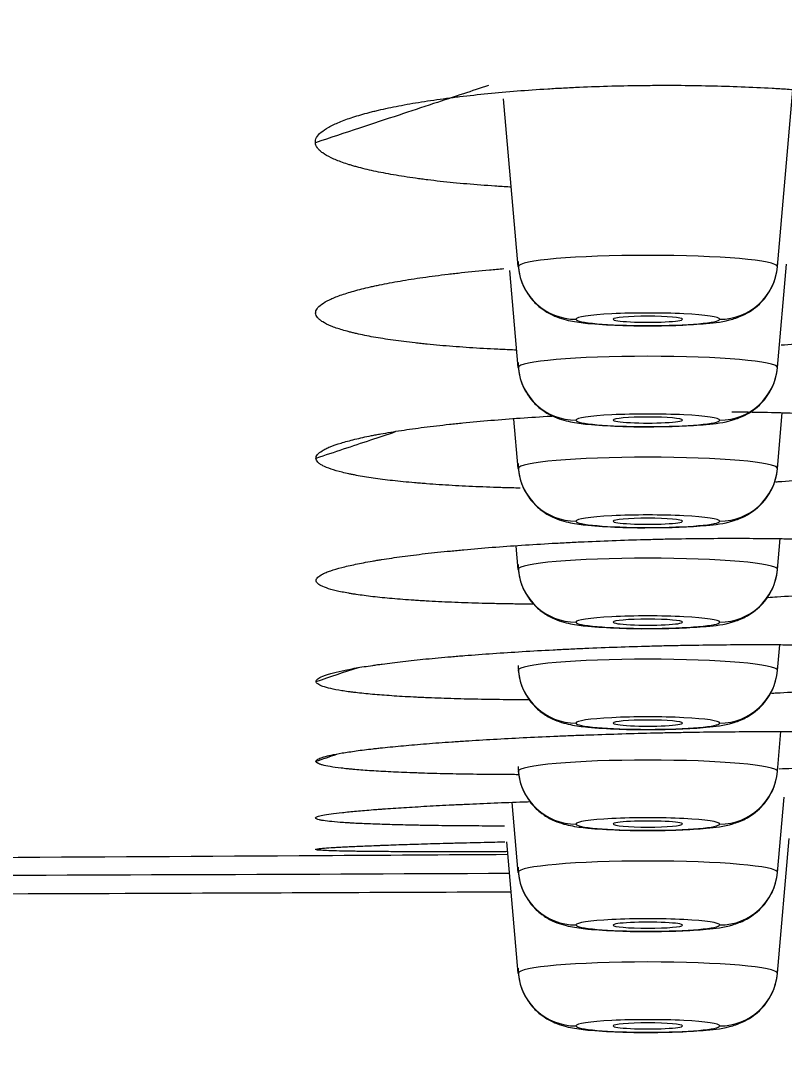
# Model space of a CAD drawing. Header units: millimetres. Extents: x 2433 to 4809, y -10272 to -6912.
# Drawn here: x 3223.97 to 3237.14, y -8026.62 to -8008.55 of the extents above; entities that cross this region are included whole.
import ezdxf

# ---------------------------------------------------------------- set-up
doc = ezdxf.new("R2010")
doc.units = ezdxf.units.MM
doc.layers.add('DIM', color=3, linetype='Continuous', lineweight=13)
doc.styles.add('ARIAL', font='arial.ttf')
doc.dimstyles.get("Standard").update_dxf_attribs({"dimtxt": 15, "dimasz": 15, "dimexe": 0.18, "dimexo": 0.0625, "dimgap": 4, "dimtad": 0, "dimtih": 1, "dimtoh": 1, "dimdec": 1, "dimdsep": 46, "dimtxsty": 'ARIAL', "dimcen": 0, "dimclrd": 3, "dimclre": 3, "dimclrt": 3, "dimadec": 0, "dimazin": 0, "dimtfac": 1, "dimtdec": 1, "dimtofl": 0, "dimtmove": 0, "dimatfit": 3, "dimfxl": 1, "dimtolj": 1, "dimtzin": 0, "dimarcsym": 0})

# ---------------------------------------------------------------- blocks, each defined once
blk = doc.blocks.new('*D39')
at = {"layer": 'Defpoints', "color": 0, "transparency": 16777216}
for p in [(3049.874, -8014.142), (3319.8, -8014.414), (3319.8, -8083.189)]:
    blk.add_point(p, dxfattribs=at)
at = {"layer": 'DIM', "color": 3, "lineweight": -2, "transparency": 16777216}
for p, q in [((3049.874, -8014.204), (3049.874, -8083.369)), ((3319.8, -8014.476), (3319.8, -8083.369)), ((3067.874, -8083.189), (3233.417, -8083.189)), ((3301.8, -8083.189), (3283.432, -8083.189))]:
    blk.add_line(p, q, dxfattribs=at)
at = {"layer": 'DIM', "color": 3, "transparency": 16777216}
for points in [[(3067.874, -8080.189), (3067.874, -8086.189), (3049.874, -8083.189)], [(3301.8, -8080.189), (3301.8, -8086.189), (3319.8, -8083.189)]]:
    blk.add_solid(points, dxfattribs=at)
at = {"layer": 'DIM', "color": 3, "transparency": 16777216, "insert": (3258.425, -8083.189), "char_height": 18, "attachment_point": 5, "style": 'ARIAL'}
blk.add_mtext('\\A1;270', dxfattribs=at)
blk = doc.blocks.new('*D46')
at = {"layer": 'Defpoints', "color": 0, "transparency": 16777216}
for p in [(3184.787, -7905.985), (3696.954, -9950.155), (3696.954, -9950.155)]:
    blk.add_point(p, dxfattribs=at)
at = {"layer": 'DIM', "color": 3, "lineweight": -2, "transparency": 16777216}
for p, q in [((3184.85, -7905.985), (3697.134, -7905.985)), ((3696.954, -7923.985), (3696.954, -8911.271)), ((3696.954, -9932.155), (3696.954, -8944.87)), ((3697.016, -9950.155), (3697.134, -9950.155))]:
    blk.add_line(p, q, dxfattribs=at)
at = {"layer": 'DIM', "color": 3, "transparency": 16777216}
for points in [[(3693.954, -7923.985), (3699.954, -7923.985), (3696.954, -7905.985)], [(3693.954, -9932.155), (3699.954, -9932.155), (3696.954, -9950.155)]]:
    blk.add_solid(points, dxfattribs=at)
at = {"layer": 'DIM', "color": 3, "transparency": 16777216, "insert": (3696.954, -8928.07), "char_height": 18, "attachment_point": 5, "style": 'ARIAL'}
blk.add_mtext('\\A1;(2280)', dxfattribs=at)

msp = doc.modelspace()

# ---------------------------------------------------------------- linework, layer by layer
at = {"linetype": 'Continuous', "lineweight": 18}
for p, q in [((3232.551, -8012.797), (3232.297, -8009.901)), ((3237.024, -8012.797), (3237.292, -8009.746)), ((3237.024, -8014.54), (3237.181, -8012.754)), ((3232.551, -8014.54), (3232.404, -8012.864)), ((3237.024, -8016.283), (3237.108, -8015.32)), ((3232.551, -8016.283), (3232.476, -8015.429)), ((3237.024, -8018.026), (3237.071, -8017.494)), ((3232.551, -8018.026), (3232.516, -8017.622)), ((3237.024, -8019.77), (3237.063, -8019.325)), ((3237.024, -8021.513), (3237.084, -8020.825)), ((3237.024, -8023.256), (3237.138, -8021.96)), ((3232.551, -8023.256), (3232.445, -8022.049)), ((3232.551, -8024.999), (3232.352, -8022.729)), ((3237.024, -8024.999), (3237.228, -8022.67))]:
    msp.add_line(p, q, dxfattribs=at)
at = {"linetype": 'Continuous', "lineweight": 13}
for centre, major_axis, ratio, start_param, end_param in [((3234.787, -8012.797), (-2.236, 0), 0.087156, 3.141593, 6.283185), ((3233.547, -8012.71), (1, 0), 0.996195, 3.228859, 4.712389), ((3236.028, -8012.71), (-1, 0), 0.996195, 1.570796, 3.054326), ((3234.787, -8013.706), (1.24, 0), 0.087156, 0, 3.141593), ((3234.787, -8013.706), (1.24, 0), 0.087156, 3.141593, 6.283185), ((3234.787, -8014.54), (-2.236, 0), 0.087156, 3.141593, 6.283185), ((3233.547, -8014.453), (1, 0), 0.996195, 3.228859, 4.712389), ((3236.028, -8014.453), (-1, 0), 0.996195, 1.570796, 3.054326), ((3234.787, -8015.45), (1.24, 0), 0.087156, 0, 3.141593), ((3234.787, -8015.45), (1.24, 0), 0.087156, 3.141593, 6.283185), ((3234.787, -8016.283), (-2.236, 0), 0.087156, 3.141593, 6.283185), ((3233.547, -8016.196), (1, 0), 0.996195, 3.228859, 4.712389), ((3236.028, -8016.196), (-1, 0), 0.996195, 1.570796, 3.054326), ((3234.787, -8017.193), (1.24, 0), 0.087156, 0, 3.141593), ((3234.787, -8017.193), (1.24, 0), 0.087156, 3.141593, 6.283185), ((3234.787, -8018.026), (-2.236, 0), 0.087156, 3.141593, 6.283185), ((3233.547, -8017.94), (1, 0), 0.996195, 3.228859, 4.712389), ((3236.028, -8017.94), (-1, 0), 0.996195, 1.570796, 3.054326), ((3234.787, -8018.936), (1.24, 0), 0.087156, 0, 3.141593), ((3234.787, -8018.936), (1.24, 0), 0.087156, 3.141593, 6.283185), ((3234.787, -8019.77), (-2.236, 0), 0.087156, 3.141593, 6.283185), ((3233.547, -8019.683), (1, 0), 0.996195, 3.228859, 4.712389), ((3236.028, -8019.683), (-1, 0), 0.996195, 1.570796, 3.054326), ((3234.787, -8020.679), (1.24, 0), 0.087156, 0, 3.141593), ((3234.787, -8020.679), (1.24, 0), 0.087156, 3.141593, 6.283185), ((3234.787, -8021.513), (-2.236, 0), 0.087156, 3.141593, 6.283185), ((3233.547, -8021.426), (1, 0), 0.996195, 3.228859, 4.712389), ((3236.028, -8021.426), (-1, 0), 0.996195, 1.570796, 3.054326), ((3234.787, -8022.422), (1.24, 0), 0.087156, 0, 3.141593), ((3234.787, -8022.422), (1.24, 0), 0.087156, 3.141593, 6.283185), ((3234.787, -8023.256), (-2.236, 0), 0.087156, 3.141593, 6.283185), ((3234.787, -8024.165), (1.24, 0), 0.087156, 0, 3.141593), ((3234.787, -8024.165), (1.24, 0), 0.087156, 3.141593, 6.283185), ((3234.787, -8024.999), (-2.236, 0), 0.087156, 3.141593, 6.283185), ((3234.787, -8025.908), (1.24, 0), 0.087156, 0, 3.141593), ((3234.787, -8025.908), (1.24, 0), 0.087156, 3.141593, 6.283185)]:
    msp.add_ellipse(centre, major_axis=major_axis, ratio=ratio, start_param=start_param, end_param=end_param, dxfattribs=at)
at = {"linetype": 'Continuous', "lineweight": 18}
for centre, major_axis, ratio, start_param, end_param in [((3234.787, -8013.706), (-0.6, 0), 0.087156, 3.141593, 6.283185), ((3234.787, -8013.706), (-0.6, 0), 0.087156, 0, 3.141593), ((3234.787, -8015.446), (-0.6, 0), 0.087156, 3.141593, 6.283185), ((3234.787, -8015.446), (-0.6, 0), 0.087156, 0, 3.141593), ((3234.787, -8017.193), (-0.6, 0), 0.087156, 3.141593, 6.283185), ((3234.787, -8017.193), (-0.6, 0), 0.087156, 0, 3.141593), ((3234.787, -8018.936), (-0.6, 0), 0.087156, 3.141593, 6.283185), ((3234.787, -8018.936), (-0.6, 0), 0.087156, 0, 3.141593), ((3234.787, -8020.679), (-0.6, 0), 0.087156, 3.141593, 6.283185), ((3234.787, -8020.679), (-0.6, 0), 0.087156, 0, 3.141593), ((3234.787, -8022.422), (0.6, 0), 0.087156, 0, 3.141593), ((3234.787, -8022.422), (0.6, 0), 0.087156, 3.141593, 6.283185), ((3233.547, -8023.169), (1, 0), 0.996195, 3.228859, 4.712389), ((3236.028, -8023.169), (-1, 0), 0.996195, 1.570796, 3.054326), ((3234.787, -8024.168), (0.6, 0), 0.087156, 0, 3.141593), ((3234.787, -8024.168), (0.6, 0), 0.087156, 3.141593, 6.283185), ((3233.547, -8024.912), (1, 0), 0.996195, 3.228859, 4.712389), ((3236.028, -8024.912), (-1, 0), 0.996195, 1.570796, 3.054326), ((3234.787, -8025.908), (-0.6, 0), 0.087156, 3.141593, 6.283185), ((3234.787, -8025.908), (-0.6, 0), 0.087156, 0, 3.141593)]:
    msp.add_ellipse(centre, major_axis=major_axis, ratio=ratio, start_param=start_param, end_param=end_param, dxfattribs=at)
for points, knots in [([(3229.049, -8010.658), (3229.047, -8010.628), (3229.054, -8010.598), (3229.087, -8010.538), (3229.139, -8010.478), (3229.227, -8010.418), (3229.307, -8010.374), (3229.335, -8010.359), (3229.397, -8010.33), (3229.429, -8010.316), (3229.534, -8010.273), (3229.612, -8010.244), (3229.783, -8010.189), (3229.877, -8010.162), (3230.004, -8010.129), (3230.031, -8010.122), (3230.084, -8010.109), (3230.111, -8010.103), (3230.194, -8010.083), (3230.251, -8010.07), (3230.426, -8010.033), (3230.55, -8010.009), (3230.811, -8009.963), (3230.948, -8009.941), (3231.164, -8009.91), (3231.237, -8009.9), (3231.35, -8009.885), (3231.388, -8009.88), (3231.465, -8009.87), (3231.504, -8009.866), (3231.7, -8009.842), (3231.861, -8009.825), (3232.19, -8009.792), (3232.359, -8009.777), (3232.703, -8009.75), (3232.879, -8009.738), (3233.105, -8009.724), (3233.15, -8009.721), (3233.241, -8009.716), (3233.287, -8009.714), (3233.424, -8009.707), (3233.516, -8009.702), (3233.792, -8009.69), (3233.977, -8009.683), (3234.349, -8009.673), (3234.536, -8009.67), (3234.818, -8009.667), (3234.912, -8009.666), (3235.054, -8009.666), (3235.101, -8009.666), (3235.196, -8009.666), (3235.244, -8009.666), (3235.48, -8009.667), (3235.666, -8009.67), (3236.035, -8009.678), (3236.218, -8009.684), (3236.578, -8009.698), (3236.756, -8009.706), (3236.976, -8009.719), (3237.02, -8009.721), (3237.107, -8009.726), (3237.237, -8009.735), (3237.364, -8009.743), (3237.615, -8009.762), (3237.777, -8009.776), (3238.091, -8009.806), (3238.244, -8009.822), (3238.465, -8009.849), (3238.537, -8009.858), (3238.643, -8009.872), (3238.679, -8009.877), (3238.748, -8009.886), (3238.782, -8009.891), (3238.951, -8009.916), (3239.078, -8009.937), (3239.318, -8009.981), (3239.543, -8010.027), (3239.739, -8010.076), (3239.853, -8010.108), (3239.875, -8010.114), (3239.919, -8010.127), (3239.982, -8010.146), (3240.041, -8010.166), (3240.151, -8010.206), (3240.217, -8010.233), (3240.33, -8010.288), (3240.379, -8010.316), (3240.438, -8010.358), (3240.456, -8010.373), (3240.487, -8010.402), (3240.5, -8010.416), (3240.532, -8010.46), (3240.544, -8010.489), (3240.547, -8010.519)], [0, 0, 0, 0, 0.03125, 0.03125, 0.0625, 0.09375, 0.09375, 0.109375, 0.109375, 0.125, 0.125, 0.15625, 0.15625, 0.1875, 0.1875, 0.195312, 0.195312, 0.203125, 0.203125, 0.21875, 0.21875, 0.25, 0.25, 0.28125, 0.28125, 0.296875, 0.296875, 0.304687, 0.304687, 0.3125, 0.3125, 0.34375, 0.34375, 0.375, 0.375, 0.40625, 0.40625, 0.414062, 0.414062, 0.421875, 0.421875, 0.4375, 0.4375, 0.46875, 0.46875, 0.5, 0.5, 0.515625, 0.515625, 0.523437, 0.523437, 0.53125, 0.53125, 0.5625, 0.5625, 0.59375, 0.59375, 0.625, 0.625, 0.632812, 0.632812, 0.640625, 0.65625, 0.65625, 0.6875, 0.6875, 0.71875, 0.71875, 0.734375, 0.734375, 0.742187, 0.742187, 0.75, 0.75, 0.78125, 0.78125, 0.8125, 0.84375, 0.84375, 0.851562, 0.851562, 0.859375, 0.875, 0.875, 0.90625, 0.90625, 0.9375, 0.9375, 0.953125, 0.953125, 0.96875, 0.96875, 1, 1, 1, 1]), ([(3232.42, -8011.424), (3232.414, -8011.424), (3232.323, -8011.419), (3232.232, -8011.413), (3231.982, -8011.396), (3231.82, -8011.384), (3231.505, -8011.356), (3231.353, -8011.341), (3231.132, -8011.317), (3231.06, -8011.308), (3230.953, -8011.295), (3230.918, -8011.29), (3230.848, -8011.281), (3230.814, -8011.277), (3230.645, -8011.253), (3230.518, -8011.233), (3230.278, -8011.191), (3230.165, -8011.17), (3229.954, -8011.124), (3229.855, -8011.1), (3229.742, -8011.069), (3229.719, -8011.063), (3229.676, -8011.05), (3229.613, -8011.031), (3229.554, -8011.012), (3229.443, -8010.972), (3229.378, -8010.946), (3229.264, -8010.891), (3229.216, -8010.863), (3229.157, -8010.82), (3229.139, -8010.806), (3229.108, -8010.776), (3229.095, -8010.762), (3229.063, -8010.717), (3229.051, -8010.688), (3229.049, -8010.658)], [0, 0, 0, 0, 0.002818, 0.046174, 0.046174, 0.132885, 0.132885, 0.219597, 0.219597, 0.262953, 0.262953, 0.28463, 0.28463, 0.306308, 0.306308, 0.39302, 0.39302, 0.479731, 0.479731, 0.566443, 0.566443, 0.588121, 0.588121, 0.609798, 0.653154, 0.653154, 0.739866, 0.739866, 0.826577, 0.826577, 0.869933, 0.869933, 0.913289, 0.913289, 1, 1, 1, 1]), ([(3232.547, -8012.71), (3232.549, -8012.848), (3232.593, -8013.072), (3232.757, -8013.347), (3232.944, -8013.525), (3233.132, -8013.636), (3233.305, -8013.7), (3233.501, -8013.747), (3233.781, -8013.784), (3234.238, -8013.811), (3234.64, -8013.821), (3234.817, -8013.818), (3234.826, -8013.818)], [0, 0, 0, 0, 0.122527, 0.215408, 0.294634, 0.364592, 0.427727, 0.496738, 0.634659, 0.831916, 0.991471, 1, 1, 1, 1]), ([(3234.826, -8013.818), (3235.004, -8013.818), (3235.349, -8013.812), (3235.853, -8013.777), (3236.143, -8013.745), (3236.49, -8013.621), (3236.752, -8013.432), (3236.952, -8013.143), (3237.021, -8012.887), (3237.028, -8012.739), (3237.028, -8012.71)], [0, 0, 0, 0, 0.162675, 0.337768, 0.550867, 0.638384, 0.752048, 0.857541, 0.972916, 1, 1, 1, 1]), ([(3229.054, -8013.601), (3229.053, -8013.575), (3229.061, -8013.549), (3229.096, -8013.498), (3229.123, -8013.472), (3229.194, -8013.42), (3229.239, -8013.395), (3229.347, -8013.343), (3229.409, -8013.317), (3229.55, -8013.267), (3229.628, -8013.243), (3229.801, -8013.194), (3229.896, -8013.17), (3230.024, -8013.141), (3230.05, -8013.135), (3230.104, -8013.123), (3230.131, -8013.118), (3230.215, -8013.1), (3230.272, -8013.089), (3230.449, -8013.056), (3230.573, -8013.035), (3230.835, -8012.994), (3230.973, -8012.974), (3231.19, -8012.946), (3231.263, -8012.936), (3231.377, -8012.923), (3231.415, -8012.918), (3231.492, -8012.91), (3231.531, -8012.905), (3231.727, -8012.884), (3231.888, -8012.868), (3232.136, -8012.845), (3232.219, -8012.838), (3232.304, -8012.831)], [0, 0, 0, 0, 0.086953, 0.086953, 0.173905, 0.173905, 0.260858, 0.260858, 0.347811, 0.347811, 0.434764, 0.434764, 0.521716, 0.521716, 0.543455, 0.543455, 0.565193, 0.565193, 0.608669, 0.608669, 0.695622, 0.695622, 0.782575, 0.782575, 0.826051, 0.826051, 0.847789, 0.847789, 0.869527, 0.869527, 0.95648, 0.95648, 1, 1, 1, 1]), ([(3240.554, -8013.399), (3240.555, -8013.424), (3240.547, -8013.449), (3240.512, -8013.499), (3240.486, -8013.524), (3240.432, -8013.562), (3240.412, -8013.574), (3240.378, -8013.593), (3240.366, -8013.599), (3240.342, -8013.611), (3240.329, -8013.617), (3240.261, -8013.648), (3240.199, -8013.673), (3240.058, -8013.72), (3239.979, -8013.744), (3239.806, -8013.79), (3239.711, -8013.813), (3239.582, -8013.841), (3239.556, -8013.847), (3239.502, -8013.858), (3239.474, -8013.863), (3239.391, -8013.88), (3239.334, -8013.89), (3239.157, -8013.922), (3239.033, -8013.943), (3238.77, -8013.982), (3238.633, -8014.001), (3238.416, -8014.028), (3238.342, -8014.037), (3238.229, -8014.05), (3238.191, -8014.054), (3238.114, -8014.063), (3238.075, -8014.067), (3237.879, -8014.088), (3237.718, -8014.103), (3237.401, -8014.131), (3237.246, -8014.144), (3237.087, -8014.155)], [0, 0, 0, 0, 0.083886, 0.083886, 0.167771, 0.167771, 0.209714, 0.209714, 0.230685, 0.230685, 0.251657, 0.251657, 0.335542, 0.335542, 0.419428, 0.419428, 0.503313, 0.503313, 0.524285, 0.524285, 0.545256, 0.545256, 0.587199, 0.587199, 0.671085, 0.671085, 0.75497, 0.75497, 0.796913, 0.796913, 0.817884, 0.817884, 0.838856, 0.838856, 0.922741, 0.922741, 1, 1, 1, 1]), ([(3232.52, -8014.239), (3232.52, -8014.238), (3232.519, -8014.238), (3232.475, -8014.237), (3232.346, -8014.232), (3232.219, -8014.226), (3231.969, -8014.213), (3231.808, -8014.204), (3231.494, -8014.182), (3231.342, -8014.171), (3231.122, -8014.151), (3231.049, -8014.144), (3230.943, -8014.134), (3230.908, -8014.13), (3230.839, -8014.123), (3230.805, -8014.119), (3230.637, -8014.1), (3230.51, -8014.084), (3230.271, -8014.05), (3230.158, -8014.032), (3229.948, -8013.995), (3229.851, -8013.975), (3229.737, -8013.949), (3229.715, -8013.944), (3229.672, -8013.933), (3229.609, -8013.917), (3229.551, -8013.901), (3229.441, -8013.868), (3229.377, -8013.846), (3229.264, -8013.8), (3229.216, -8013.776), (3229.168, -8013.746), (3229.159, -8013.74), (3229.141, -8013.727), (3229.133, -8013.721), (3229.111, -8013.702), (3229.098, -8013.69), (3229.067, -8013.652), (3229.056, -8013.627), (3229.054, -8013.601)], [0, 0, 0, 0, 0.000255, 0.000255, 0.021526, 0.064069, 0.064069, 0.149153, 0.149153, 0.234238, 0.234238, 0.27678, 0.27678, 0.298052, 0.298052, 0.319323, 0.319323, 0.404407, 0.404407, 0.489492, 0.489492, 0.574577, 0.574577, 0.595848, 0.595848, 0.617119, 0.659661, 0.659661, 0.744746, 0.744746, 0.829831, 0.829831, 0.851102, 0.851102, 0.872373, 0.872373, 0.914915, 0.914915, 1, 1, 1, 1]), ([(3232.547, -8014.453), (3232.549, -8014.591), (3232.593, -8014.815), (3232.757, -8015.091), (3232.944, -8015.268), (3233.132, -8015.379), (3233.305, -8015.443), (3233.501, -8015.49), (3233.781, -8015.527), (3234.238, -8015.554), (3234.64, -8015.565), (3234.817, -8015.561), (3234.826, -8015.561)], [0, 0, 0, 0, 0.122527, 0.215408, 0.294634, 0.364592, 0.427727, 0.496738, 0.634659, 0.831916, 0.991471, 1, 1, 1, 1]), ([(3234.826, -8015.561), (3235.004, -8015.561), (3235.349, -8015.555), (3235.853, -8015.52), (3236.143, -8015.488), (3236.49, -8015.364), (3236.752, -8015.176), (3236.952, -8014.886), (3237.021, -8014.63), (3237.028, -8014.482), (3237.028, -8014.453)], [0, 0, 0, 0, 0.162675, 0.337768, 0.550867, 0.638384, 0.752048, 0.857541, 0.972916, 1, 1, 1, 1]), ([(3236.234, -8015.303), (3236.307, -8015.303), (3236.379, -8015.304), (3236.631, -8015.308), (3236.809, -8015.311), (3237.028, -8015.317), (3237.071, -8015.318), (3237.158, -8015.321), (3237.288, -8015.325), (3237.414, -8015.33), (3237.664, -8015.339), (3237.825, -8015.347), (3238.138, -8015.364), (3238.289, -8015.374), (3238.509, -8015.389), (3238.581, -8015.395), (3238.687, -8015.403), (3238.722, -8015.406), (3238.791, -8015.412), (3238.961, -8015.428), (3239.119, -8015.444), (3239.356, -8015.472), (3239.579, -8015.501), (3239.774, -8015.534), (3239.886, -8015.555), (3239.908, -8015.56), (3239.951, -8015.568), (3240.013, -8015.581), (3240.071, -8015.595), (3240.144, -8015.613), (3240.18, -8015.622), (3240.213, -8015.632)], [0, 0, 0, 0, 0.040537, 0.040537, 0.141374, 0.141374, 0.166583, 0.166583, 0.191792, 0.24221, 0.24221, 0.343047, 0.343047, 0.443884, 0.443884, 0.494303, 0.494303, 0.519512, 0.519512, 0.544721, 0.645558, 0.645558, 0.746395, 0.847232, 0.847232, 0.872442, 0.872442, 0.897651, 0.948069, 0.948069, 1, 1, 1, 1]), ([(3229.06, -8016.108), (3229.059, -8016.086), (3229.068, -8016.064), (3229.104, -8016.02), (3229.131, -8015.998), (3229.186, -8015.964), (3229.206, -8015.953), (3229.252, -8015.931), (3229.277, -8015.92), (3229.359, -8015.887), (3229.422, -8015.865), (3229.564, -8015.821), (3229.643, -8015.8), (3229.818, -8015.757), (3229.913, -8015.736), (3230.042, -8015.71), (3230.069, -8015.705), (3230.123, -8015.695), (3230.15, -8015.69), (3230.234, -8015.675), (3230.292, -8015.665), (3230.469, -8015.635), (3230.594, -8015.616), (3230.857, -8015.579), (3230.996, -8015.562), (3231.213, -8015.536), (3231.287, -8015.528), (3231.4, -8015.515), (3231.439, -8015.511), (3231.516, -8015.503), (3231.555, -8015.499), (3231.752, -8015.48), (3231.914, -8015.465), (3232.244, -8015.437), (3232.413, -8015.424), (3232.759, -8015.399), (3232.936, -8015.388), (3233.124, -8015.377), (3233.132, -8015.377), (3233.14, -8015.376)], [0, 0, 0, 0, 0.076669, 0.076669, 0.153339, 0.153339, 0.191674, 0.191674, 0.230008, 0.230008, 0.306678, 0.306678, 0.383347, 0.383347, 0.460017, 0.460017, 0.479184, 0.479184, 0.498352, 0.498352, 0.536686, 0.536686, 0.613356, 0.613356, 0.690025, 0.690025, 0.72836, 0.72836, 0.747527, 0.747527, 0.766695, 0.766695, 0.843364, 0.843364, 0.920034, 0.920034, 0.996703, 0.996703, 1, 1, 1, 1]), ([(3240.561, -8015.841), (3240.562, -8015.863), (3240.553, -8015.884), (3240.516, -8015.926), (3240.489, -8015.948), (3240.434, -8015.98), (3240.414, -8015.991), (3240.38, -8016.007), (3240.368, -8016.012), (3240.342, -8016.023), (3240.329, -8016.028), (3240.261, -8016.055), (3240.198, -8016.076), (3240.055, -8016.118), (3239.976, -8016.139), (3239.801, -8016.179), (3239.706, -8016.2), (3239.576, -8016.224), (3239.55, -8016.229), (3239.495, -8016.239), (3239.468, -8016.244), (3239.384, -8016.259), (3239.327, -8016.268), (3239.149, -8016.297), (3239.024, -8016.315), (3238.76, -8016.351), (3238.622, -8016.368), (3238.405, -8016.393), (3238.331, -8016.401), (3238.217, -8016.413), (3238.179, -8016.417), (3238.102, -8016.425), (3238.062, -8016.429), (3237.866, -8016.448), (3237.704, -8016.463), (3237.374, -8016.49), (3237.205, -8016.503), (3237.018, -8016.517), (3237.003, -8016.518), (3236.988, -8016.519)], [0, 0, 0, 0, 0.08274, 0.08274, 0.165481, 0.165481, 0.206851, 0.206851, 0.227536, 0.227536, 0.248221, 0.248221, 0.330961, 0.330961, 0.413702, 0.413702, 0.496442, 0.496442, 0.517127, 0.517127, 0.537812, 0.537812, 0.579183, 0.579183, 0.661923, 0.661923, 0.744663, 0.744663, 0.786033, 0.786033, 0.806719, 0.806719, 0.827404, 0.827404, 0.910144, 0.910144, 0.992884, 0.992884, 1, 1, 1, 1]), ([(3232.583, -8016.622), (3232.557, -8016.622), (3232.532, -8016.621), (3232.463, -8016.619), (3232.334, -8016.616), (3232.207, -8016.612), (3231.958, -8016.603), (3231.797, -8016.596), (3231.484, -8016.581), (3231.332, -8016.572), (3231.112, -8016.558), (3231.04, -8016.552), (3230.934, -8016.544), (3230.899, -8016.541), (3230.83, -8016.536), (3230.66, -8016.521), (3230.502, -8016.506), (3230.264, -8016.479), (3230.153, -8016.464), (3229.944, -8016.434), (3229.846, -8016.418), (3229.734, -8016.397), (3229.712, -8016.393), (3229.669, -8016.384), (3229.607, -8016.371), (3229.549, -8016.358), (3229.44, -8016.331), (3229.376, -8016.312), (3229.264, -8016.274), (3229.217, -8016.254), (3229.169, -8016.229), (3229.16, -8016.224), (3229.143, -8016.214), (3229.135, -8016.209), (3229.113, -8016.193), (3229.101, -8016.183), (3229.071, -8016.151), (3229.06, -8016.129), (3229.06, -8016.108)], [0, 0, 0, 0, 0.012356, 0.012356, 0.03337, 0.075397, 0.075397, 0.159452, 0.159452, 0.243507, 0.243507, 0.285534, 0.285534, 0.306548, 0.306548, 0.327562, 0.411616, 0.411616, 0.495671, 0.495671, 0.579726, 0.579726, 0.60074, 0.60074, 0.621753, 0.663781, 0.663781, 0.747836, 0.747836, 0.83189, 0.83189, 0.852904, 0.852904, 0.873918, 0.873918, 0.915945, 0.915945, 1, 1, 1, 1]), ([(3232.547, -8016.196), (3232.549, -8016.334), (3232.593, -8016.558), (3232.757, -8016.834), (3232.944, -8017.011), (3233.132, -8017.122), (3233.305, -8017.187), (3233.501, -8017.233), (3233.781, -8017.27), (3234.238, -8017.297), (3234.64, -8017.308), (3234.817, -8017.304), (3234.826, -8017.304)], [0, 0, 0, 0, 0.122527, 0.215408, 0.294634, 0.364592, 0.427727, 0.496738, 0.634659, 0.831916, 0.991471, 1, 1, 1, 1]), ([(3234.826, -8017.304), (3235.004, -8017.304), (3235.349, -8017.298), (3235.853, -8017.263), (3236.143, -8017.232), (3236.49, -8017.107), (3236.752, -8016.919), (3236.952, -8016.629), (3237.021, -8016.373), (3237.028, -8016.225), (3237.028, -8016.196)], [0, 0, 0, 0, 0.162675, 0.337768, 0.550867, 0.638384, 0.752048, 0.857541, 0.972916, 1, 1, 1, 1]), ([(3229.063, -8018.216), (3229.063, -8018.198), (3229.072, -8018.18), (3229.11, -8018.143), (3229.138, -8018.124), (3229.193, -8018.096), (3229.214, -8018.086), (3229.249, -8018.072), (3229.261, -8018.068), (3229.286, -8018.058), (3229.3, -8018.053), (3229.369, -8018.029), (3229.432, -8018.011), (3229.576, -8017.973), (3229.655, -8017.955), (3229.831, -8017.918), (3229.927, -8017.9), (3230.057, -8017.877), (3230.083, -8017.873), (3230.138, -8017.864), (3230.165, -8017.859), (3230.249, -8017.846), (3230.307, -8017.837), (3230.485, -8017.811), (3230.611, -8017.794), (3230.875, -8017.761), (3231.014, -8017.745), (3231.232, -8017.722), (3231.306, -8017.715), (3231.42, -8017.704), (3231.458, -8017.7), (3231.536, -8017.693), (3231.575, -8017.689), (3231.772, -8017.671), (3231.934, -8017.657), (3232.265, -8017.631), (3232.435, -8017.619), (3232.781, -8017.596), (3232.958, -8017.585), (3233.229, -8017.57), (3233.32, -8017.565), (3233.504, -8017.556), (3233.596, -8017.551), (3233.872, -8017.539), (3234.057, -8017.531), (3234.429, -8017.518), (3234.616, -8017.512), (3234.898, -8017.505), (3234.992, -8017.502), (3235.133, -8017.499), (3235.181, -8017.498), (3235.275, -8017.497), (3235.323, -8017.496), (3235.558, -8017.492), (3235.744, -8017.49), (3236.112, -8017.488), (3236.293, -8017.487), (3236.652, -8017.489), (3236.83, -8017.49), (3237.049, -8017.493), (3237.092, -8017.494), (3237.179, -8017.495), (3237.308, -8017.498), (3237.434, -8017.501), (3237.683, -8017.507), (3237.844, -8017.512), (3238.157, -8017.524), (3238.308, -8017.531), (3238.527, -8017.542), (3238.599, -8017.546), (3238.704, -8017.553), (3238.739, -8017.555), (3238.808, -8017.559), (3238.977, -8017.571), (3239.135, -8017.583), (3239.372, -8017.605), (3239.594, -8017.628), (3239.787, -8017.654), (3239.899, -8017.671), (3239.92, -8017.674), (3239.963, -8017.681), (3240.025, -8017.692), (3240.082, -8017.703), (3240.175, -8017.722), (3240.226, -8017.733), (3240.272, -8017.745)], [0, 0, 0, 0, 0.034745, 0.034745, 0.06949, 0.06949, 0.086863, 0.086863, 0.095549, 0.095549, 0.104235, 0.104235, 0.138981, 0.138981, 0.173726, 0.173726, 0.208471, 0.208471, 0.217157, 0.217157, 0.225843, 0.225843, 0.243216, 0.243216, 0.277961, 0.277961, 0.312706, 0.312706, 0.330079, 0.330079, 0.338765, 0.338765, 0.347451, 0.347451, 0.382197, 0.382197, 0.416942, 0.416942, 0.451687, 0.451687, 0.469059, 0.469059, 0.486432, 0.486432, 0.521177, 0.521177, 0.555922, 0.555922, 0.573295, 0.573295, 0.581981, 0.581981, 0.590667, 0.590667, 0.625413, 0.625413, 0.660158, 0.660158, 0.694903, 0.694903, 0.703589, 0.703589, 0.712275, 0.729648, 0.729648, 0.764393, 0.764393, 0.799138, 0.799138, 0.816511, 0.816511, 0.825197, 0.825197, 0.833883, 0.868629, 0.868629, 0.903374, 0.938119, 0.938119, 0.946805, 0.946805, 0.955491, 0.972864, 0.972864, 1, 1, 1, 1]), ([(3232.547, -8017.94), (3232.549, -8018.077), (3232.593, -8018.301), (3232.757, -8018.577), (3232.944, -8018.754), (3233.132, -8018.865), (3233.305, -8018.93), (3233.501, -8018.976), (3233.781, -8019.013), (3234.238, -8019.04), (3234.64, -8019.051), (3234.817, -8019.047), (3234.826, -8019.047)], [0, 0, 0, 0, 0.122527, 0.215408, 0.294634, 0.364592, 0.427727, 0.496738, 0.634659, 0.831916, 0.991471, 1, 1, 1, 1]), ([(3234.826, -8019.047), (3235.004, -8019.047), (3235.349, -8019.041), (3235.853, -8019.006), (3236.143, -8018.975), (3236.49, -8018.85), (3236.752, -8018.662), (3236.952, -8018.372), (3237.021, -8018.116), (3237.028, -8017.968), (3237.028, -8017.94)], [0, 0, 0, 0, 0.162675, 0.337768, 0.550867, 0.638384, 0.752048, 0.857541, 0.972916, 1, 1, 1, 1]), ([(3240.565, -8017.908), (3240.566, -8017.926), (3240.556, -8017.944), (3240.519, -8017.981), (3240.49, -8017.999), (3240.435, -8018.027), (3240.414, -8018.036), (3240.379, -8018.05), (3240.367, -8018.054), (3240.342, -8018.064), (3240.328, -8018.068), (3240.259, -8018.092), (3240.196, -8018.11), (3240.052, -8018.147), (3239.972, -8018.165), (3239.796, -8018.201), (3239.7, -8018.219), (3239.57, -8018.241), (3239.543, -8018.245), (3239.489, -8018.254), (3239.461, -8018.258), (3239.377, -8018.271), (3239.319, -8018.28), (3239.14, -8018.305), (3239.015, -8018.322), (3238.751, -8018.354), (3238.612, -8018.369), (3238.394, -8018.392), (3238.32, -8018.399), (3238.206, -8018.41), (3238.167, -8018.414), (3238.09, -8018.421), (3238.051, -8018.425), (3237.854, -8018.442), (3237.692, -8018.456), (3237.361, -8018.481), (3237.192, -8018.493), (3236.965, -8018.508), (3236.911, -8018.512), (3236.856, -8018.515)], [0, 0, 0, 0, 0.081225, 0.081225, 0.16245, 0.16245, 0.203062, 0.203062, 0.223368, 0.223368, 0.243675, 0.243675, 0.324899, 0.324899, 0.406124, 0.406124, 0.487349, 0.487349, 0.507655, 0.507655, 0.527962, 0.527962, 0.568574, 0.568574, 0.649799, 0.649799, 0.731024, 0.731024, 0.771636, 0.771636, 0.791942, 0.791942, 0.812249, 0.812249, 0.893474, 0.893474, 0.974698, 0.974698, 1, 1, 1, 1]), ([(3232.808, -8018.627), (3232.747, -8018.626), (3232.685, -8018.625), (3232.581, -8018.624), (3232.537, -8018.624), (3232.45, -8018.622), (3232.321, -8018.62), (3232.195, -8018.618), (3231.946, -8018.612), (3231.785, -8018.608), (3231.473, -8018.597), (3231.322, -8018.59), (3231.103, -8018.579), (3231.031, -8018.576), (3230.925, -8018.569), (3230.89, -8018.567), (3230.821, -8018.563), (3230.652, -8018.552), (3230.494, -8018.54), (3230.257, -8018.519), (3230.146, -8018.508), (3229.938, -8018.484), (3229.841, -8018.471), (3229.729, -8018.454), (3229.707, -8018.451), (3229.665, -8018.444), (3229.603, -8018.433), (3229.545, -8018.423), (3229.437, -8018.401), (3229.373, -8018.386), (3229.263, -8018.354), (3229.217, -8018.338), (3229.169, -8018.317), (3229.16, -8018.313), (3229.144, -8018.305), (3229.136, -8018.3), (3229.114, -8018.288), (3229.102, -8018.279), (3229.073, -8018.253), (3229.063, -8018.235), (3229.063, -8018.216)], [0, 0, 0, 0, 0.028222, 0.028222, 0.048467, 0.048467, 0.068713, 0.109204, 0.109204, 0.190185, 0.190185, 0.271167, 0.271167, 0.311657, 0.311657, 0.331903, 0.331903, 0.352148, 0.43313, 0.43313, 0.514111, 0.514111, 0.595093, 0.595093, 0.615338, 0.615338, 0.635583, 0.676074, 0.676074, 0.757056, 0.757056, 0.838037, 0.838037, 0.858282, 0.858282, 0.878528, 0.878528, 0.919019, 0.919019, 1, 1, 1, 1]), ([(3229.063, -8019.96), (3229.063, -8019.945), (3229.073, -8019.93), (3229.112, -8019.9), (3229.14, -8019.884), (3229.197, -8019.861), (3229.218, -8019.853), (3229.253, -8019.841), (3229.265, -8019.837), (3229.291, -8019.83), (3229.304, -8019.826), (3229.374, -8019.806), (3229.438, -8019.79), (3229.583, -8019.759), (3229.663, -8019.743), (3229.839, -8019.712), (3229.936, -8019.697), (3230.066, -8019.678), (3230.093, -8019.674), (3230.147, -8019.666), (3230.175, -8019.663), (3230.26, -8019.651), (3230.318, -8019.644), (3230.496, -8019.622), (3230.622, -8019.607), (3230.887, -8019.579), (3231.026, -8019.565), (3231.244, -8019.545), (3231.318, -8019.538), (3231.432, -8019.529), (3231.471, -8019.525), (3231.548, -8019.519), (3231.587, -8019.516), (3231.785, -8019.5), (3231.947, -8019.488), (3232.278, -8019.465), (3232.448, -8019.454), (3232.794, -8019.433), (3232.971, -8019.423), (3233.197, -8019.411), (3233.243, -8019.409), (3233.334, -8019.404), (3233.38, -8019.402), (3233.518, -8019.396), (3233.61, -8019.391), (3233.886, -8019.379), (3234.071, -8019.372), (3234.443, -8019.359), (3234.63, -8019.353), (3234.912, -8019.346), (3235.006, -8019.343), (3235.147, -8019.34), (3235.195, -8019.339), (3235.289, -8019.337), (3235.337, -8019.336), (3235.572, -8019.332), (3235.758, -8019.329), (3236.125, -8019.325), (3236.306, -8019.324), (3236.665, -8019.323), (3236.842, -8019.323), (3237.061, -8019.324), (3237.105, -8019.325), (3237.191, -8019.325), (3237.32, -8019.327), (3237.446, -8019.328), (3237.695, -8019.332), (3237.856, -8019.336), (3238.167, -8019.344), (3238.318, -8019.349), (3238.537, -8019.357), (3238.609, -8019.36), (3238.714, -8019.365), (3238.749, -8019.367), (3238.817, -8019.37), (3238.851, -8019.372), (3239.018, -8019.381), (3239.144, -8019.388), (3239.38, -8019.405), (3239.491, -8019.414), (3239.699, -8019.434), (3239.795, -8019.444), (3239.906, -8019.458), (3239.928, -8019.461), (3239.971, -8019.466), (3240.032, -8019.475), (3240.09, -8019.484), (3240.196, -8019.501), (3240.259, -8019.514), (3240.313, -8019.526)], [0, 0, 0, 0, 0.034496, 0.034496, 0.068993, 0.068993, 0.086241, 0.086241, 0.094865, 0.094865, 0.103489, 0.103489, 0.137986, 0.137986, 0.172482, 0.172482, 0.206979, 0.206979, 0.215603, 0.215603, 0.224227, 0.224227, 0.241475, 0.241475, 0.275972, 0.275972, 0.310468, 0.310468, 0.327716, 0.327716, 0.33634, 0.33634, 0.344964, 0.344964, 0.379461, 0.379461, 0.413957, 0.413957, 0.448454, 0.448454, 0.457078, 0.457078, 0.465702, 0.465702, 0.48295, 0.48295, 0.517447, 0.517447, 0.551943, 0.551943, 0.569191, 0.569191, 0.577815, 0.577815, 0.586439, 0.586439, 0.620936, 0.620936, 0.655432, 0.655432, 0.689929, 0.689929, 0.698553, 0.698553, 0.707177, 0.724425, 0.724425, 0.758922, 0.758922, 0.793418, 0.793418, 0.810666, 0.810666, 0.81929, 0.81929, 0.827915, 0.827915, 0.862411, 0.862411, 0.896907, 0.896907, 0.931404, 0.931404, 0.940028, 0.940028, 0.948652, 0.9659, 0.9659, 1, 1, 1, 1]), ([(3240.565, -8019.653), (3240.565, -8019.668), (3240.555, -8019.684), (3240.517, -8019.714), (3240.488, -8019.73), (3240.432, -8019.753), (3240.411, -8019.761), (3240.376, -8019.773), (3240.364, -8019.777), (3240.338, -8019.785), (3240.325, -8019.789), (3240.255, -8019.808), (3240.191, -8019.824), (3240.047, -8019.855), (3239.966, -8019.87), (3239.79, -8019.901), (3239.693, -8019.916), (3239.562, -8019.935), (3239.536, -8019.939), (3239.481, -8019.946), (3239.453, -8019.95), (3239.369, -8019.961), (3239.311, -8019.969), (3239.132, -8019.99), (3239.006, -8020.005), (3238.742, -8020.032), (3238.603, -8020.046), (3238.384, -8020.065), (3238.31, -8020.072), (3238.196, -8020.081), (3238.157, -8020.084), (3238.08, -8020.09), (3238.04, -8020.094), (3237.843, -8020.109), (3237.681, -8020.12), (3237.35, -8020.143), (3237.18, -8020.153), (3236.978, -8020.165), (3236.95, -8020.167), (3236.921, -8020.168)], [0, 0, 0, 0, 0.082206, 0.082206, 0.164413, 0.164413, 0.205516, 0.205516, 0.226068, 0.226068, 0.246619, 0.246619, 0.328826, 0.328826, 0.411032, 0.411032, 0.493239, 0.493239, 0.51379, 0.51379, 0.534342, 0.534342, 0.575445, 0.575445, 0.657651, 0.657651, 0.739858, 0.739858, 0.780961, 0.780961, 0.801513, 0.801513, 0.822064, 0.822064, 0.904271, 0.904271, 0.986477, 0.986477, 1, 1, 1, 1]), ([(3232.547, -8019.683), (3232.549, -8019.82), (3232.593, -8020.044), (3232.757, -8020.32), (3232.944, -8020.497), (3233.132, -8020.608), (3233.305, -8020.673), (3233.501, -8020.719), (3233.781, -8020.756), (3234.238, -8020.783), (3234.64, -8020.794), (3234.817, -8020.79), (3234.826, -8020.79)], [0, 0, 0, 0, 0.122527, 0.215408, 0.294634, 0.364592, 0.427727, 0.496738, 0.634659, 0.831916, 0.991471, 1, 1, 1, 1]), ([(3234.826, -8020.79), (3235.004, -8020.79), (3235.349, -8020.784), (3235.853, -8020.749), (3236.143, -8020.718), (3236.49, -8020.594), (3236.752, -8020.405), (3236.952, -8020.115), (3237.021, -8019.859), (3237.028, -8019.711), (3237.028, -8019.683)], [0, 0, 0, 0, 0.162675, 0.337768, 0.550867, 0.638384, 0.752048, 0.857541, 0.972916, 1, 1, 1, 1]), ([(3232.737, -8020.278), (3232.695, -8020.278), (3232.653, -8020.278), (3232.567, -8020.277), (3232.523, -8020.277), (3232.437, -8020.276), (3232.308, -8020.275), (3232.182, -8020.274), (3231.933, -8020.27), (3231.772, -8020.267), (3231.461, -8020.259), (3231.31, -8020.254), (3231.091, -8020.246), (3231.019, -8020.244), (3230.914, -8020.239), (3230.879, -8020.237), (3230.811, -8020.234), (3230.777, -8020.232), (3230.61, -8020.224), (3230.485, -8020.217), (3230.249, -8020.2), (3230.138, -8020.192), (3229.931, -8020.173), (3229.834, -8020.163), (3229.723, -8020.15), (3229.701, -8020.147), (3229.659, -8020.142), (3229.597, -8020.134), (3229.54, -8020.125), (3229.432, -8020.108), (3229.369, -8020.096), (3229.26, -8020.071), (3229.214, -8020.058), (3229.167, -8020.041), (3229.158, -8020.038), (3229.142, -8020.031), (3229.134, -8020.028), (3229.113, -8020.017), (3229.101, -8020.01), (3229.072, -8019.989), (3229.063, -8019.975), (3229.063, -8019.96)], [0, 0, 0, 0, 0.019608, 0.019608, 0.040033, 0.040033, 0.060458, 0.101307, 0.101307, 0.183007, 0.183007, 0.264706, 0.264706, 0.305556, 0.305556, 0.32598, 0.32598, 0.346405, 0.346405, 0.428105, 0.428105, 0.509804, 0.509804, 0.591503, 0.591503, 0.611928, 0.611928, 0.632353, 0.673203, 0.673203, 0.754902, 0.754902, 0.836601, 0.836601, 0.857026, 0.857026, 0.877451, 0.877451, 0.918301, 0.918301, 1, 1, 1, 1]), ([(3229.06, -8021.337), (3229.06, -8021.326), (3229.071, -8021.315), (3229.111, -8021.291), (3229.14, -8021.28), (3229.197, -8021.262), (3229.218, -8021.256), (3229.266, -8021.244), (3229.292, -8021.238), (3229.376, -8021.219), (3229.441, -8021.207), (3229.586, -8021.183), (3229.667, -8021.171), (3229.845, -8021.146), (3229.941, -8021.134), (3230.073, -8021.119), (3230.099, -8021.116), (3230.154, -8021.11), (3230.182, -8021.107), (3230.267, -8021.098), (3230.325, -8021.092), (3230.504, -8021.075), (3230.63, -8021.063), (3230.896, -8021.04), (3231.035, -8021.029), (3231.254, -8021.013), (3231.328, -8021.008), (3231.443, -8021), (3231.481, -8020.997), (3231.559, -8020.992), (3231.598, -8020.989), (3231.796, -8020.977), (3231.958, -8020.967), (3232.29, -8020.948), (3232.46, -8020.939), (3232.807, -8020.921), (3232.984, -8020.913), (3233.211, -8020.903), (3233.256, -8020.902), (3233.348, -8020.898), (3233.394, -8020.896), (3233.531, -8020.89), (3233.623, -8020.887), (3233.9, -8020.877), (3234.085, -8020.871), (3234.457, -8020.859), (3234.644, -8020.854), (3234.926, -8020.847), (3235.02, -8020.845), (3235.162, -8020.842), (3235.209, -8020.841), (3235.304, -8020.84), (3235.351, -8020.839), (3235.586, -8020.835), (3235.772, -8020.832), (3236.139, -8020.828), (3236.32, -8020.827), (3236.679, -8020.825), (3236.856, -8020.825), (3237.074, -8020.825), (3237.118, -8020.826), (3237.204, -8020.826), (3237.333, -8020.827), (3237.459, -8020.828), (3237.707, -8020.83), (3237.868, -8020.832), (3238.179, -8020.838), (3238.329, -8020.842), (3238.547, -8020.848), (3238.619, -8020.85), (3238.724, -8020.854), (3238.759, -8020.855), (3238.827, -8020.858), (3238.861, -8020.859), (3239.027, -8020.866), (3239.152, -8020.872), (3239.387, -8020.885), (3239.498, -8020.892), (3239.704, -8020.907), (3239.8, -8020.915), (3239.911, -8020.925), (3239.932, -8020.928), (3239.975, -8020.932), (3240.036, -8020.939), (3240.093, -8020.945), (3240.199, -8020.959), (3240.262, -8020.969), (3240.327, -8020.981), (3240.338, -8020.983), (3240.348, -8020.985)], [0, 0, 0, 0, 0.03424, 0.03424, 0.068479, 0.068479, 0.085599, 0.085599, 0.102719, 0.102719, 0.136958, 0.136958, 0.171198, 0.171198, 0.205437, 0.205437, 0.213997, 0.213997, 0.222557, 0.222557, 0.239677, 0.239677, 0.273916, 0.273916, 0.308156, 0.308156, 0.325276, 0.325276, 0.333836, 0.333836, 0.342395, 0.342395, 0.376635, 0.376635, 0.410874, 0.410874, 0.445114, 0.445114, 0.453674, 0.453674, 0.462234, 0.462234, 0.479354, 0.479354, 0.513593, 0.513593, 0.547833, 0.547833, 0.564952, 0.564952, 0.573512, 0.573512, 0.582072, 0.582072, 0.616312, 0.616312, 0.650551, 0.650551, 0.684791, 0.684791, 0.693351, 0.693351, 0.701911, 0.71903, 0.71903, 0.75327, 0.75327, 0.787509, 0.787509, 0.804629, 0.804629, 0.813189, 0.813189, 0.821749, 0.821749, 0.855989, 0.855989, 0.890228, 0.890228, 0.924468, 0.924468, 0.933027, 0.933027, 0.941587, 0.958707, 0.958707, 0.992947, 0.992947, 1, 1, 1, 1]), ([(3240.561, -8021.079), (3240.56, -8021.091), (3240.549, -8021.103), (3240.51, -8021.127), (3240.481, -8021.139), (3240.424, -8021.157), (3240.402, -8021.163), (3240.367, -8021.173), (3240.354, -8021.176), (3240.329, -8021.182), (3240.315, -8021.185), (3240.245, -8021.2), (3240.18, -8021.213), (3240.035, -8021.237), (3239.954, -8021.249), (3239.776, -8021.273), (3239.68, -8021.285), (3239.548, -8021.3), (3239.521, -8021.303), (3239.467, -8021.308), (3239.439, -8021.311), (3239.354, -8021.32), (3239.296, -8021.326), (3239.116, -8021.343), (3238.99, -8021.354), (3238.724, -8021.375), (3238.585, -8021.386), (3238.366, -8021.401), (3238.292, -8021.406), (3238.178, -8021.413), (3238.139, -8021.416), (3238.061, -8021.42), (3238.022, -8021.423), (3237.824, -8021.435), (3237.662, -8021.444), (3237.351, -8021.46), (3237.204, -8021.467), (3237.055, -8021.474)], [0, 0, 0, 0, 0.084257, 0.084257, 0.168513, 0.168513, 0.210642, 0.210642, 0.231706, 0.231706, 0.25277, 0.25277, 0.337027, 0.337027, 0.421283, 0.421283, 0.50554, 0.50554, 0.526604, 0.526604, 0.547668, 0.547668, 0.589797, 0.589797, 0.674053, 0.674053, 0.75831, 0.75831, 0.800438, 0.800438, 0.821502, 0.821502, 0.842566, 0.842566, 0.926823, 0.926823, 1, 1, 1, 1]), ([(3232.572, -8021.57), (3232.534, -8021.57), (3232.496, -8021.569), (3232.416, -8021.569), (3232.287, -8021.568), (3232.161, -8021.567), (3231.913, -8021.565), (3231.752, -8021.563), (3231.441, -8021.558), (3231.291, -8021.555), (3231.073, -8021.549), (3231.001, -8021.547), (3230.896, -8021.544), (3230.862, -8021.543), (3230.793, -8021.54), (3230.76, -8021.539), (3230.594, -8021.533), (3230.469, -8021.528), (3230.233, -8021.516), (3230.123, -8021.51), (3229.917, -8021.496), (3229.821, -8021.489), (3229.711, -8021.479), (3229.689, -8021.478), (3229.647, -8021.474), (3229.586, -8021.468), (3229.529, -8021.461), (3229.422, -8021.448), (3229.36, -8021.44), (3229.252, -8021.421), (3229.206, -8021.411), (3229.16, -8021.399), (3229.151, -8021.396), (3229.135, -8021.391), (3229.128, -8021.389), (3229.107, -8021.381), (3229.095, -8021.376), (3229.068, -8021.36), (3229.059, -8021.349), (3229.06, -8021.337)], [0, 0, 0, 0, 0.018215, 0.018215, 0.039104, 0.080882, 0.080882, 0.164439, 0.164439, 0.247995, 0.247995, 0.289773, 0.289773, 0.310662, 0.310662, 0.331551, 0.331551, 0.415107, 0.415107, 0.498663, 0.498663, 0.582219, 0.582219, 0.603108, 0.603108, 0.623997, 0.665775, 0.665775, 0.749332, 0.749332, 0.832888, 0.832888, 0.853777, 0.853777, 0.874666, 0.874666, 0.916444, 0.916444, 1, 1, 1, 1]), ([(3232.547, -8021.426), (3232.549, -8021.564), (3232.593, -8021.787), (3232.757, -8022.063), (3232.944, -8022.24), (3233.132, -8022.352), (3233.305, -8022.416), (3233.501, -8022.462), (3233.781, -8022.499), (3234.238, -8022.526), (3234.64, -8022.537), (3234.817, -8022.534), (3234.826, -8022.533)], [0, 0, 0, 0, 0.122527, 0.215408, 0.294634, 0.364592, 0.427727, 0.496738, 0.634659, 0.831916, 0.991471, 1, 1, 1, 1]), ([(3234.826, -8022.533), (3235.004, -8022.533), (3235.349, -8022.527), (3235.853, -8022.492), (3236.143, -8022.461), (3236.49, -8022.337), (3236.752, -8022.148), (3236.952, -8021.859), (3237.021, -8021.602), (3237.028, -8021.454), (3237.028, -8021.426)], [0, 0, 0, 0, 0.162675, 0.337768, 0.550867, 0.638384, 0.752048, 0.857541, 0.972916, 1, 1, 1, 1]), ([(3229.054, -8022.317), (3229.056, -8022.31), (3229.067, -8022.302), (3229.108, -8022.287), (3229.138, -8022.279), (3229.215, -8022.264), (3229.263, -8022.256), (3229.377, -8022.239), (3229.442, -8022.231), (3229.589, -8022.215), (3229.67, -8022.207), (3229.848, -8022.19), (3229.946, -8022.182), (3230.078, -8022.171), (3230.105, -8022.169), (3230.159, -8022.165), (3230.187, -8022.163), (3230.273, -8022.157), (3230.331, -8022.153), (3230.511, -8022.141), (3230.638, -8022.133), (3230.904, -8022.117), (3231.044, -8022.109), (3231.263, -8022.098), (3231.338, -8022.094), (3231.452, -8022.088), (3231.491, -8022.086), (3231.569, -8022.083), (3231.608, -8022.081), (3231.807, -8022.072), (3231.969, -8022.065), (3232.302, -8022.051), (3232.472, -8022.045), (3232.675, -8022.037), (3232.705, -8022.036), (3232.734, -8022.035)], [0, 0, 0, 0, 0.082176, 0.082176, 0.164352, 0.164352, 0.246528, 0.246528, 0.328704, 0.328704, 0.41088, 0.41088, 0.493056, 0.493056, 0.5136, 0.5136, 0.534144, 0.534144, 0.575232, 0.575232, 0.657408, 0.657408, 0.739584, 0.739584, 0.780672, 0.780672, 0.801216, 0.801216, 0.82176, 0.82176, 0.903936, 0.903936, 0.986112, 0.986112, 1, 1, 1, 1]), ([(3232.315, -8022.458), (3232.312, -8022.458), (3232.223, -8022.457), (3232.136, -8022.457), (3231.888, -8022.456), (3231.728, -8022.455), (3231.418, -8022.452), (3231.267, -8022.451), (3231.05, -8022.448), (3230.979, -8022.447), (3230.874, -8022.445), (3230.84, -8022.444), (3230.772, -8022.443), (3230.738, -8022.442), (3230.573, -8022.439), (3230.449, -8022.436), (3230.215, -8022.429), (3230.105, -8022.425), (3229.9, -8022.417), (3229.805, -8022.413), (3229.695, -8022.407), (3229.674, -8022.406), (3229.632, -8022.403), (3229.571, -8022.399), (3229.515, -8022.396), (3229.41, -8022.388), (3229.348, -8022.382), (3229.241, -8022.371), (3229.196, -8022.365), (3229.151, -8022.357), (3229.142, -8022.355), (3229.127, -8022.352), (3229.119, -8022.35), (3229.099, -8022.345), (3229.088, -8022.342), (3229.061, -8022.331), (3229.053, -8022.324), (3229.054, -8022.317)], [0, 0, 0, 0, 0.001866, 0.045263, 0.045263, 0.132057, 0.132057, 0.218852, 0.218852, 0.262249, 0.262249, 0.283947, 0.283947, 0.305646, 0.305646, 0.39244, 0.39244, 0.479234, 0.479234, 0.566029, 0.566029, 0.587727, 0.587727, 0.609426, 0.652823, 0.652823, 0.739617, 0.739617, 0.826411, 0.826411, 0.84811, 0.84811, 0.869809, 0.869809, 0.913206, 0.913206, 1, 1, 1, 1]), ([(3229.049, -8022.86), (3229.051, -8022.857), (3229.063, -8022.854), (3229.105, -8022.847), (3229.166, -8022.841), (3229.263, -8022.833), (3229.349, -8022.828), (3229.38, -8022.826), (3229.446, -8022.822), (3229.481, -8022.82), (3229.592, -8022.814), (3229.673, -8022.81), (3229.853, -8022.802), (3229.951, -8022.798), (3230.083, -8022.793), (3230.111, -8022.792), (3230.166, -8022.79), (3230.194, -8022.789), (3230.279, -8022.785), (3230.338, -8022.783), (3230.519, -8022.777), (3230.646, -8022.773), (3230.913, -8022.764), (3231.054, -8022.76), (3231.273, -8022.754), (3231.348, -8022.752), (3231.463, -8022.749), (3231.502, -8022.748), (3231.58, -8022.746), (3231.619, -8022.745), (3231.818, -8022.74), (3231.982, -8022.736), (3232.205, -8022.731), (3232.262, -8022.73), (3232.32, -8022.728)], [0, 0, 0, 0, 0.088183, 0.088183, 0.176367, 0.26455, 0.26455, 0.308642, 0.308642, 0.352734, 0.352734, 0.440917, 0.440917, 0.529101, 0.529101, 0.551146, 0.551146, 0.573192, 0.573192, 0.617284, 0.617284, 0.705467, 0.705467, 0.793651, 0.793651, 0.837743, 0.837743, 0.859788, 0.859788, 0.881834, 0.881834, 0.970018, 0.970018, 1, 1, 1, 1]), ([(3232.36, -8022.899), (3232.332, -8022.899), (3232.219, -8022.9), (3232.108, -8022.9), (3231.861, -8022.901), (3231.701, -8022.901), (3231.391, -8022.901), (3231.242, -8022.902), (3231.025, -8022.901), (3230.955, -8022.901), (3230.85, -8022.901), (3230.816, -8022.901), (3230.748, -8022.901), (3230.715, -8022.901), (3230.55, -8022.9), (3230.427, -8022.9), (3230.194, -8022.898), (3230.085, -8022.897), (3229.882, -8022.895), (3229.787, -8022.894), (3229.679, -8022.892), (3229.657, -8022.892), (3229.616, -8022.891), (3229.556, -8022.89), (3229.5, -8022.889), (3229.396, -8022.886), (3229.335, -8022.885), (3229.229, -8022.881), (3229.185, -8022.878), (3229.141, -8022.875), (3229.133, -8022.875), (3229.117, -8022.874), (3229.11, -8022.873), (3229.09, -8022.871), (3229.08, -8022.87), (3229.054, -8022.866), (3229.047, -8022.863), (3229.049, -8022.86)], [0, 0, 0, 0, 0.014018, 0.056887, 0.056887, 0.142624, 0.142624, 0.228362, 0.228362, 0.271231, 0.271231, 0.292665, 0.292665, 0.3141, 0.3141, 0.399837, 0.399837, 0.485575, 0.485575, 0.571312, 0.571312, 0.592747, 0.592747, 0.614181, 0.65705, 0.65705, 0.742787, 0.742787, 0.828525, 0.828525, 0.849959, 0.849959, 0.871394, 0.871394, 0.914262, 0.914262, 1, 1, 1, 1]), ([(3217.198, -8023.031), (3221.187, -8023.011), (3226.246, -8022.983), (3231.296, -8022.951), (3232.373, -8022.944)], [0, 0, 0, 0, 0.786805, 1, 1, 1, 1]), ([(3220.439, -8023.316), (3220.548, -8023.315), (3224.536, -8023.303), (3228.522, -8023.288), (3232.399, -8023.271)], [0, 0, 0, 0, 0.027319, 1, 1, 1, 1]), ([(3232.547, -8023.169), (3232.549, -8023.307), (3232.593, -8023.531), (3232.757, -8023.806), (3232.944, -8023.983), (3233.132, -8024.095), (3233.305, -8024.159), (3233.501, -8024.205), (3233.781, -8024.243), (3234.238, -8024.269), (3234.64, -8024.28), (3234.817, -8024.277), (3234.826, -8024.277)], [0, 0, 0, 0, 0.122527, 0.215408, 0.294634, 0.364592, 0.427727, 0.496738, 0.634659, 0.831916, 0.991471, 1, 1, 1, 1]), ([(3234.826, -8024.277), (3235.004, -8024.276), (3235.349, -8024.27), (3235.853, -8024.236), (3236.143, -8024.204), (3236.49, -8024.08), (3236.752, -8023.891), (3236.952, -8023.602), (3237.021, -8023.345), (3237.028, -8023.197), (3237.028, -8023.169)], [0, 0, 0, 0, 0.162675, 0.337768, 0.550867, 0.638384, 0.752048, 0.857541, 0.972916, 1, 1, 1, 1]), ([(3232.424, -8023.597), (3230.45, -8023.605), (3225.563, -8023.625), (3220.325, -8023.643), (3217.149, -8023.652)], [0, 0, 0, 0, 0.416421, 1, 1, 1, 1]), ([(3232.547, -8024.912), (3232.549, -8025.05), (3232.593, -8025.274), (3232.757, -8025.549), (3232.944, -8025.727), (3233.132, -8025.838), (3233.305, -8025.902), (3233.501, -8025.949), (3233.781, -8025.986), (3234.238, -8026.012), (3234.64, -8026.023), (3234.817, -8026.02), (3234.826, -8026.02)], [0, 0, 0, 0, 0.122527, 0.215408, 0.294634, 0.364592, 0.427727, 0.496738, 0.634659, 0.831916, 0.991471, 1, 1, 1, 1]), ([(3234.826, -8026.02), (3235.004, -8026.019), (3235.349, -8026.014), (3235.853, -8025.979), (3236.143, -8025.947), (3236.49, -8025.823), (3236.752, -8025.634), (3236.952, -8025.345), (3237.021, -8025.088), (3237.028, -8024.94), (3237.028, -8024.912)], [0, 0, 0, 0, 0.162675, 0.337768, 0.550867, 0.638384, 0.752048, 0.857541, 0.972916, 1, 1, 1, 1])]:
    msp.add_open_spline(points, degree=3, knots=knots, dxfattribs=at)
at = {"linetype": 'Continuous', "lineweight": 13}
for points, knots in [([(3232.038, -8009.669), (3231.894, -8009.717), (3231.578, -8009.821), (3231.063, -8009.992), (3230.465, -8010.189), (3229.785, -8010.414), (3229.303, -8010.574), (3229.049, -8010.658)], [0, 0, 0, 0, 0.144572, 0.316859, 0.516859, 0.744572, 1, 1, 1, 1]), ([(3230.429, -8015.652), (3230.286, -8015.7), (3229.83, -8015.851), (3229.373, -8016.003), (3229.06, -8016.108)], [0, 0, 0, 0, 0.312806, 1, 1, 1, 1])]:
    msp.add_open_spline(points, degree=3, knots=knots, dxfattribs=at)
for points in [[(3229.063, -8019.96), (3229.306, -8019.879), (3229.548, -8019.798), (3229.791, -8019.717)], [(3229.06, -8021.337), (3229.18, -8021.297), (3229.3, -8021.257), (3229.421, -8021.217)]]:
    msp.add_open_spline(points, degree=3, dxfattribs=at)

# ---------------------------------------------------------------- dimensions: what is measured, and where the dimension line sits
at = {"layer": 'DIM', "color": 3}
dim = msp.add_linear_dim(base=(3696.954, -9950.155), p1=(3184.787, -7905.985), p2=(3696.954, -9950.155), angle=90, text='(2280)', dimstyle='Standard', override={"dimtxt": 18, "dimasz": 18, "dimgap": 5}, dxfattribs=at)
dim.commit()
dim.dimension.update_dxf_attribs({"geometry": '*D46', "text_midpoint": (3696.954, -8928.07)})
dim = msp.add_linear_dim(base=(3319.8, -8083.189), p1=(3049.874, -8014.142), p2=(3319.8, -8014.414), text='270', dimstyle='Standard', override={"dimtxt": 18, "dimasz": 18, "dimgap": 5}, dxfattribs=at)
dim.commit()
dim.dimension.update_dxf_attribs({"geometry": '*D39', "text_midpoint": (3258.425, -8083.189), "dimtype": 160})

doc.saveas('drawing.dxf')
